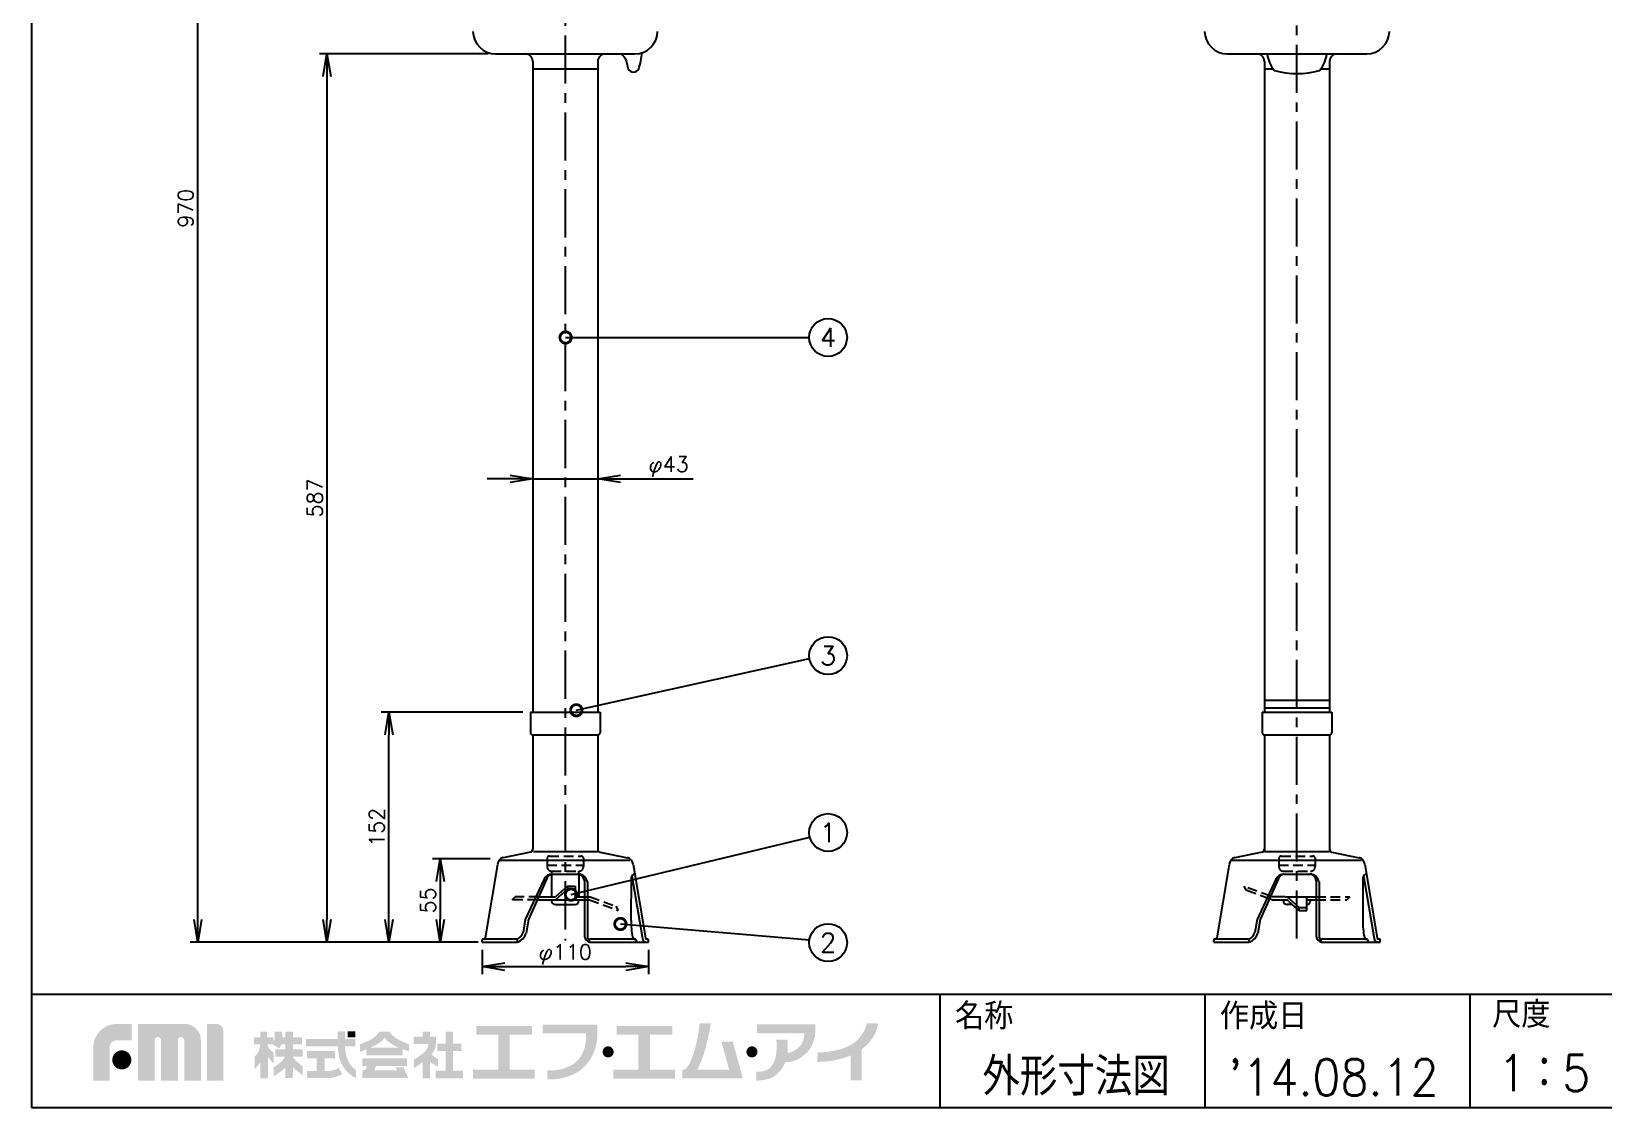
# Model space of a CAD drawing. Extents: x 115 to 2025, y 0 to 1377.
# Drawn here: x 115 to 1153, y 0 to 711 of the extents above; entities that cross this region are included whole.
import ezdxf
from ezdxf.enums import TextEntityAlignment as Align

# ---------------------------------------------------------------- set-up
doc = ezdxf.new("R2010")
doc.units = 0
doc.header["$PDMODE"] = 3
doc.linetypes.add('CENTER', pattern=[50.8, 31.75, -6.35, 6.35, -6.35])
doc.linetypes.add('HIDDEN', pattern=[9.525, 6.35, -3.175])
doc.layers.get('0').update_dxf_attribs({"linetype": 'CONTINUOUS'})
doc.layers.get('DEFPOINTS').update_dxf_attribs({"linetype": 'CONTINUOUS'})
for name, color, linetype in [('DANMEN', 7, 'CONTINUOUS'), ('SUNPOU', 7, 'CONTINUOUS'), ('WAKU', 7, 'CONTINUOUS')]:
    doc.layers.add(name, color=color, linetype=linetype)
doc.styles.get("Standard").update_dxf_attribs({"font": 'romans.shx', "bigfont": 'extfont.shx'})
doc.dimstyles.get("Standard").update_dxf_attribs({"dimscale": 5, "dimtxt": 2, "dimasz": 3, "dimexe": 1, "dimexo": 1, "dimgap": 0.6, "dimtad": 3, "dimdec": 0, "dimzin": 0, "dimdsep": 46, "dimtxsty": 'STANDARD', "dimblk1": 'OPEN', "dimblk2": 'OPEN', "dimsah": 1, "dimcen": 1.5, "dimadec": 0, "dimazin": 0, "dimtfac": 1, "dimtdec": 0, "dimtmove": 0, "dimatfit": 0, "dimldrblk": 'DOTSMALL', "dimfxl": 1, "dimtvp": 1, "dimtolj": 1, "dimtzin": 0, "dimarcsym": 0})

# ---------------------------------------------------------------- blocks, each defined once
blk = doc.blocks.new('_DotSmall')
at = {"color": 0, "linetype": 'ByBlock', "const_width": 0.5}
blk.add_lwpolyline([(-0.0625, 0, 1), (0.0625, 0, 1)], format="xyb", close=True, dxfattribs=at)
blk = doc.blocks.new('_OPEN')
at = {"color": 0, "linetype": 'ByBlock'}
for p, q in [((-1, 0.167), (0, 0)), ((0, 0), (-1, -0.167)), ((0, 0), (-1, 0))]:
    blk.add_line(p, q, dxfattribs=at)
blk = doc.blocks.new('*D5')
at = {"layer": 'DEFPOINTS', "color": 0}
for p in [(421.6, 696.2), (310.2, 109.2), (413.2, 109.2)]:
    blk.add_point(p, dxfattribs=at)
at = {"layer": 'SUNPOU', "color": 0, "lineweight": -2}
for p, q in [((416.6, 696.2), (305.2, 696.2)), ((310.2, 681.2), (310.2, 124.2)), ((408.2, 109.2), (305.2, 109.2))]:
    blk.add_line(p, q, dxfattribs=at)
at = {"layer": 'SUNPOU', "color": 0, "lineweight": -2, "xscale": 15, "yscale": 15, "zscale": 15}
for p, rotation in [((310.2, 696.2), 90), ((310.2, 109.2), 270)]:
    blk.add_blockref('_OPEN', p, dxfattribs=dict(at, rotation=rotation))
at = {"layer": 'SUNPOU', "color": 0, "insert": (302.2, 402.7), "char_height": 10, "attachment_point": 5, "rotation": 90}
blk.add_mtext('\\A1;587', dxfattribs=at)
blk = doc.blocks.new('*D6')
at = {"layer": 'DEFPOINTS', "color": 0}
for p in [(446.1, 415.4), (489.1, 415.4), (489.1, 415.4)]:
    blk.add_point(p, dxfattribs=at)
at = {"layer": 'SUNPOU', "color": 0, "lineweight": -2}
for p, q in [((431.1, 415.4), (416.1, 415.4)), ((446.1, 415.4), (489.1, 415.4)), ((504.1, 415.4), (552, 415.4))]:
    blk.add_line(p, q, dxfattribs=at)
at = {"layer": 'SUNPOU', "color": 0, "lineweight": -2, "xscale": 15, "yscale": 15, "zscale": 15}
blk.add_blockref('_OPEN', (446.1, 415.4), dxfattribs=at)
at = {"layer": 'SUNPOU', "color": 0, "lineweight": -2, "xscale": 15, "yscale": 15, "zscale": 15, "rotation": 180}
blk.add_blockref('_OPEN', (489.1, 415.4), dxfattribs=at)
at = {"layer": 'SUNPOU', "color": 0, "insert": (535.9, 423.4), "char_height": 10, "attachment_point": 5}
blk.add_mtext('\\A1;φ43', dxfattribs=at)
blk = doc.blocks.new('*D10')
at = {"layer": 'DEFPOINTS', "color": 0}
for p in [(351.1, 261.2), (444.6, 261.2), (413.2, 109.2)]:
    blk.add_point(p, dxfattribs=at)
at = {"layer": 'SUNPOU', "color": 0, "lineweight": -2}
for p, q in [((439.6, 261.2), (346.1, 261.2)), ((351.1, 124.2), (351.1, 246.2)), ((408.2, 109.2), (346.1, 109.2))]:
    blk.add_line(p, q, dxfattribs=at)
at = {"layer": 'SUNPOU', "color": 0, "lineweight": -2, "xscale": 15, "yscale": 15, "zscale": 15}
for p, rotation in [((351.1, 261.2), 90), ((351.1, 109.2), 270)]:
    blk.add_blockref('_OPEN', p, dxfattribs=dict(at, rotation=rotation))
at = {"layer": 'SUNPOU', "color": 0, "insert": (343.1, 185.2), "char_height": 10, "attachment_point": 5, "rotation": 90}
blk.add_mtext('\\A1;152', dxfattribs=at)
blk = doc.blocks.new('*D11')
at = {"layer": 'DEFPOINTS', "color": 0}
for p in [(224.9, 1079.2), (458.6, 1079.2), (413.2, 109.2)]:
    blk.add_point(p, dxfattribs=at)
at = {"layer": 'SUNPOU', "color": 0, "lineweight": -2}
for p, q in [((453.6, 1079.2), (219.9, 1079.2)), ((224.9, 124.2), (224.9, 1064.2)), ((408.2, 109.2), (219.9, 109.2))]:
    blk.add_line(p, q, dxfattribs=at)
at = {"layer": 'SUNPOU', "color": 0, "lineweight": -2, "xscale": 15, "yscale": 15, "zscale": 15}
for p, rotation in [((224.9, 1079.2), 90), ((224.9, 109.2), 270)]:
    blk.add_blockref('_OPEN', p, dxfattribs=dict(at, rotation=rotation))
at = {"layer": 'SUNPOU', "color": 0, "insert": (216.9, 594.2), "char_height": 10, "attachment_point": 5, "rotation": 90}
blk.add_mtext('\\A1;970', dxfattribs=at)
blk = doc.blocks.new('*D12')
at = {"layer": 'DEFPOINTS', "color": 0}
for p in [(423, 164.4), (385, 109.2), (415.1, 109.2)]:
    blk.add_point(p, dxfattribs=at)
at = {"layer": 'SUNPOU', "color": 0, "lineweight": -2}
for p, q in [((418, 164.4), (380, 164.4)), ((385, 149.4), (385, 124.2)), ((410.1, 109.2), (380, 109.2))]:
    blk.add_line(p, q, dxfattribs=at)
at = {"layer": 'SUNPOU', "color": 0, "lineweight": -2, "xscale": 15, "yscale": 15, "zscale": 15}
for p, rotation in [((385, 164.4), 90), ((385, 109.2), 270)]:
    blk.add_blockref('_OPEN', p, dxfattribs=dict(at, rotation=rotation))
at = {"layer": 'SUNPOU', "color": 0, "insert": (377, 136.8), "char_height": 10, "attachment_point": 5, "rotation": 90}
blk.add_mtext('\\A1;55', dxfattribs=at)
blk = doc.blocks.new('*D13')
at = {"layer": 'DEFPOINTS', "color": 0}
for p in [(412.6, 109.2), (522.6, 109.2), (522.6, 93.1)]:
    blk.add_point(p, dxfattribs=at)
at = {"layer": 'SUNPOU', "color": 0, "lineweight": -2}
for p, q in [((412.6, 104.2), (412.6, 88.1)), ((522.6, 104.2), (522.6, 88.1)), ((427.6, 93.1), (507.6, 93.1))]:
    blk.add_line(p, q, dxfattribs=at)
at = {"layer": 'SUNPOU', "color": 0, "lineweight": -2, "xscale": 15, "yscale": 15, "zscale": 15, "rotation": 180}
blk.add_blockref('_OPEN', (412.6, 93.1), dxfattribs=at)
at = {"layer": 'SUNPOU', "color": 0, "lineweight": -2, "xscale": 15, "yscale": 15, "zscale": 15}
blk.add_blockref('_OPEN', (522.6, 93.1), dxfattribs=at)
at = {"layer": 'SUNPOU', "color": 0, "insert": (467.6, 101.1), "char_height": 10, "attachment_point": 5}
blk.add_mtext('\\A1;φ110', dxfattribs=at)

msp = doc.modelspace()

# ---------------------------------------------------------------- hatches: boundary and pattern name
at = {"layer": 'WAKU'}
h = msp.add_hatch(color=1, dxfattribs=at)
edge = h.paths.add_edge_path()
edge.add_spline(control_points=[(155.8, 17.8), (155.8, 17.8), (155.8, 39.7), (155.8, 39.7), (155.8, 48.3), (162.8, 55.3), (171.4, 55.3), (171.4, 55.3), (181.2, 55.3), (181.2, 55.3), (181.2, 55.3), (181.2, 44.5), (181.2, 44.5), (181.2, 44.5), (171.4, 44.5), (171.4, 44.5), (168.7, 44.5), (166.6, 42.3), (166.6, 39.7), (166.6, 39.7), (166.6, 17.8), (166.6, 17.8), (166.6, 17.8), (155.8, 17.8), (155.8, 17.8)], knot_values=[0, 0, 0, 0, 1, 1, 1, 2, 2, 2, 3, 3, 3, 4, 4, 4, 5, 5, 5, 6, 6, 6, 7, 7, 7, 8, 8, 8, 8], degree=3, periodic=0)
h = msp.add_hatch(color=1, dxfattribs=at)
edge = h.paths.add_edge_path()
edge.add_spline(control_points=[(226.7, 17.8), (226.7, 17.8), (215.9, 17.8), (215.9, 17.8), (215.9, 17.8), (215.9, 44.5), (215.9, 44.5), (215.9, 45.7), (214.9, 46.6), (213.8, 46.6), (212.6, 46.6), (211.7, 45.7), (211.7, 44.5), (211.7, 44.5), (211.7, 17.8), (211.7, 17.8), (211.7, 17.8), (200.6, 17.8), (200.6, 17.8), (200.6, 17.8), (200.6, 44.5), (200.6, 44.5), (200.6, 45.7), (199.7, 46.6), (198.5, 46.6), (197.4, 46.6), (196.4, 45.7), (196.4, 44.5), (196.4, 44.5), (196.4, 17.8), (196.4, 17.8), (196.4, 17.8), (185.4, 17.8), (185.4, 17.8), (185.4, 17.8), (185.4, 55.3), (185.4, 55.3), (185.4, 55.3), (201.2, 55.3), (201.2, 55.3), (201.2, 55.3), (216.1, 55.3), (216.1, 55.3), (222.1, 55.3), (226.9, 50.5), (226.9, 44.5), (226.9, 44.5), (226.9, 43.5), (226.9, 43.5), (226.9, 41.9), (226.9, 17.8), (226.9, 17.8), (226.9, 17.8), (226.7, 17.8), (226.7, 17.8)], knot_values=[0, 0, 0, 0, 1, 1, 1, 2, 2, 2, 3, 3, 3, 4, 4, 4, 5, 5, 5, 6, 6, 6, 7, 7, 7, 8, 8, 8, 9, 9, 9, 10, 10, 10, 11, 11, 11, 12, 12, 12, 13, 13, 13, 14, 14, 14, 15, 15, 15, 16, 16, 16, 17, 17, 17, 18, 18, 18, 18], degree=3, periodic=0)
h = msp.add_hatch(color=1, dxfattribs=at)
edge = h.paths.add_edge_path()
edge.add_spline(control_points=[(231, 17.8), (231, 17.8), (231, 55.3), (231, 55.3), (231, 55.3), (237, 55.3), (237, 55.3), (239.7, 55.3), (241.8, 53.1), (241.8, 50.5), (241.8, 50.5), (241.8, 17.8), (241.8, 17.8), (241.8, 17.8), (231, 17.8), (231, 17.8)], knot_values=[0, 0, 0, 0, 1, 1, 1, 2, 2, 2, 3, 3, 3, 4, 4, 4, 5, 5, 5, 5], degree=3, periodic=0)
for points in [[(430.9, 25), (430.9, 48.2), (445.6, 48.2), (445.6, 53.9), (408.9, 53.9), (408.9, 48.2), (423.3, 48.2), (423.3, 25), (406.7, 25), (406.7, 19.1), (447.4, 19.1), (447.4, 25)], [(523.5, 25), (523.5, 48.2), (538.3, 48.2), (538.3, 53.9), (501.5, 53.9), (501.5, 48.2), (515.9, 48.2), (515.9, 25), (499.3, 25), (499.3, 19.1), (540, 19.1), (540, 25)], [(329, 46.4), (323.8, 46.4), (323.8, 50.4), (329, 50.4)], [(393.5, 24.3), (393.5, 37.3), (398.9, 37.3), (398.9, 42.2), (393.5, 42.2), (393.5, 50.2), (388.5, 50.2), (388.5, 42.2), (383, 42.2), (383, 37.3), (388.5, 37.3), (388.5, 24.3), (381.9, 24.3), (381.9, 19.4), (400.1, 19.4), (400.1, 24.3)]]:
    msp.add_hatch(color=1, dxfattribs=at).paths.add_polyline_path(points)
h = msp.add_hatch(color=1, dxfattribs=at)
edge = h.paths.add_edge_path()
edge.add_spline(control_points=[(488.7, 49), (488.7, 49), (488.7, 50.1), (488.7, 50.1), (488.8, 50.7), (488.8, 51.1), (488.7, 51.2), (488.7, 51.2), (488.7, 54.7), (488.7, 54.7), (488.7, 54.7), (452.7, 54.7), (452.7, 54.7), (452.7, 54.7), (452.7, 49), (452.7, 49), (452.7, 49), (481.2, 49), (481.2, 49), (481.3, 47.1), (481.4, 42.9), (480.3, 39.4), (479.1, 35.7), (477.5, 33), (475.4, 30.8), (471, 26.3), (462.9, 24.2), (455.8, 24.5), (455.8, 24.5), (455.8, 24.5), (455.8, 24.5), (455.8, 24.5), (455.8, 18.6), (455.8, 18.6), (455.8, 18.6), (455.8, 18.6), (455.8, 18.6), (464.5, 18.2), (474.7, 21.2), (480.1, 26.9), (482.7, 29.6), (485.1, 32.8), (486.7, 37.1), (488.3, 41.1), (488.7, 44.8), (488.7, 47.4), (488.7, 48), (488.7, 48.5), (488.7, 49), (488.7, 49), (488.7, 49), (488.7, 49)], knot_values=[0, 0, 0, 0, 1, 1, 1, 2, 2, 2, 3, 3, 3, 4, 4, 4, 5, 5, 5, 6, 6, 6, 7, 7, 7, 8, 8, 8, 9, 9, 9, 10, 10, 10, 11, 11, 11, 12, 12, 12, 13, 13, 13, 14, 14, 14, 15, 15, 15, 16, 16, 16, 17, 17, 17, 17], degree=3, periodic=0)
h = msp.add_hatch(color=1, dxfattribs=at)
edge = h.paths.add_edge_path()
edge.add_spline(control_points=[(578.2, 43.6), (578.2, 43.6), (570.7, 43.6), (570.7, 43.6), (570.7, 43.6), (575.8, 25.1), (575.8, 25.1), (575.8, 25.1), (554.9, 25.1), (554.9, 25.1), (555.5, 26.3), (556.8, 29), (558.6, 33.9), (561.4, 41.7), (563.8, 55.6), (563.8, 55.6), (563.8, 55.6), (556.3, 55.6), (556.3, 55.6), (556.3, 55.6), (555.8, 46.3), (552.1, 35.1), (549.6, 27.4), (547.3, 25.5), (546.1, 25.1), (546.1, 25.1), (545, 25.1), (545, 25.1), (545, 25.1), (545, 19.3), (545, 19.3), (545, 19.3), (577.4, 19.3), (577.4, 19.3), (577.4, 19.3), (582.3, 19.3), (582.3, 19.3), (582.3, 19.3), (584.9, 19.3), (584.9, 19.3), (584.9, 19.3), (578.2, 43.6), (578.2, 43.6)], knot_values=[0, 0, 0, 0, 1, 1, 1, 2, 2, 2, 3, 3, 3, 4, 4, 4, 5, 5, 5, 6, 6, 6, 7, 7, 7, 8, 8, 8, 9, 9, 9, 10, 10, 10, 11, 11, 11, 12, 12, 12, 13, 13, 13, 14, 14, 14, 14], degree=3, periodic=0)
h = msp.add_hatch(color=1, dxfattribs=at)
edge = h.paths.add_edge_path()
edge.add_spline(control_points=[(632.8, 50.8), (632.8, 50.8), (632.8, 54.9), (632.8, 54.9), (632.8, 54.9), (594.3, 54.9), (594.3, 54.9), (594.3, 54.9), (594.3, 49.1), (594.3, 49.1), (594.3, 49.1), (625.6, 49.1), (625.6, 49.1), (625.5, 47.5), (625, 42.7), (622.2, 40.2), (619, 37.1), (616.6, 36.2), (614.4, 36.2), (614.4, 36.2), (614.4, 36.2), (614.4, 36.2), (614.8, 40.7), (614.3, 44.9), (614.3, 44.9), (614.3, 44.9), (607, 44.9), (607, 44.9), (607, 44.9), (607.4, 43.7), (607.1, 37.3), (606.7, 30.3), (603.7, 26.5), (601, 24.9), (598.3, 23.3), (593.8, 23.7), (593.8, 23.7), (593.8, 23.7), (593.8, 17.8), (593.8, 17.8), (593.8, 17.8), (596.1, 17.6), (601.2, 18.8), (605.7, 19.8), (609.6, 23.2), (612.5, 28.9), (612.5, 29), (612.8, 29.9), (612.9, 30), (616.4, 30.1), (620.3, 30.3), (626, 35.2), (630.4, 38.9), (632.2, 44.8), (632.6, 48.1), (632.6, 48.1), (632.8, 50.8), (632.8, 50.8)], knot_values=[0, 0, 0, 0, 1, 1, 1, 2, 2, 2, 3, 3, 3, 4, 4, 4, 5, 5, 5, 6, 6, 6, 7, 7, 7, 8, 8, 8, 9, 9, 9, 10, 10, 10, 11, 11, 11, 12, 12, 12, 13, 13, 13, 14, 14, 14, 15, 15, 15, 16, 16, 16, 17, 17, 17, 18, 18, 18, 19, 19, 19, 19], degree=3, periodic=0)
h = msp.add_hatch(color=1, dxfattribs=at)
edge = h.paths.add_edge_path()
edge.add_spline(control_points=[(674.2, 55.7), (674.2, 55.7), (666.9, 55.7), (666.9, 55.7), (666.9, 55.6), (664.8, 45.5), (654.9, 40.7), (651.2, 38.9), (647.9, 38.1), (645.1, 37.6), (639, 36.3), (634.4, 36.5), (634.4, 36.5), (634.4, 36.5), (634, 30.2), (634, 30.2), (634.3, 30.2), (639.4, 30), (646.4, 31.5), (649.2, 32.1), (652.4, 32.9), (656.1, 34.4), (656.1, 34.4), (656.1, 18), (656.1, 18), (656.1, 18), (663.4, 18), (663.4, 18), (663.4, 18), (663.4, 38.5), (663.4, 38.5), (673.5, 45.8), (674.1, 55.2), (674.2, 55.7)], knot_values=[0, 0, 0, 0, 1, 1, 1, 2, 2, 2, 3, 3, 3, 4, 4, 4, 5, 5, 5, 6, 6, 6, 7, 7, 7, 8, 8, 8, 9, 9, 9, 10, 10, 10, 11, 11, 11, 11], degree=3, periodic=0)
h = msp.add_hatch(color=1, dxfattribs=at)
edge = h.paths.add_edge_path(flags=16)
edge.add_spline(control_points=[(294.2, 27.3), (294.2, 27.3), (292.2, 28.6), (290.2, 30.4), (289, 31.4), (288.1, 32.6), (287.7, 33.5), (287.7, 33.5), (287.7, 33.6), (287.7, 33.6), (287.7, 33.6), (294.1, 33.6), (294.1, 33.6), (294.1, 33.6), (294.1, 38.4), (294.1, 38.4), (294.1, 38.4), (287.7, 38.4), (287.7, 38.4), (287.7, 38.4), (287.7, 41.7), (287.7, 41.7), (287.7, 41.7), (293.7, 41.7), (293.7, 41.7), (293.7, 41.7), (293.7, 46.5), (293.7, 46.5), (293.7, 46.5), (287.7, 46.5), (287.7, 46.5), (287.7, 46.5), (287.7, 50.1), (287.7, 50.1), (287.7, 50.1), (282.6, 50.1), (282.6, 50.1), (282.6, 50.1), (282.6, 46.5), (282.6, 46.5), (282.6, 46.5), (280.8, 46.5), (280.8, 46.5), (280.7, 48.6), (280.4, 50.2), (280.4, 50.2), (280.4, 50.2), (275.6, 50.2), (275.6, 50.2), (275.6, 50.2), (275.7, 46.2), (275.6, 45.4), (275.6, 44.9), (275.1, 44.1), (274.7, 43.6), (274.7, 43.6), (274.7, 46.5), (274.7, 46.5), (274.7, 46.5), (270.6, 46.5), (270.6, 46.5), (270.6, 46.5), (270.6, 50.2), (270.6, 50.2), (270.6, 50.2), (266.1, 50.2), (266.1, 50.2), (266.1, 50.2), (266.1, 46.5), (266.1, 46.5), (266.1, 46.5), (262.1, 46.5), (262.1, 46.5), (262.1, 46.5), (262.1, 41.7), (262.1, 41.7), (262.1, 41.7), (266.1, 41.7), (266.1, 41.7), (266.1, 41.7), (266.1, 41.6), (266.1, 41.6), (265.9, 40.7), (265.5, 37.5), (264.5, 36.1), (263.5, 34.5), (262.4, 33.7), (262.4, 33.7), (262.4, 33.7), (262.4, 25.4), (262.4, 25.4), (262.4, 25.4), (265, 28), (266.1, 29.8), (266.1, 29.8), (266.1, 19.4), (266.1, 19.4), (266.1, 19.4), (270.6, 19.4), (270.6, 19.4), (270.6, 19.4), (270.6, 19.5), (270.6, 19.5), (270.6, 19.5), (271.2, 19.5), (271.2, 19.5), (271.2, 19.5), (271.2, 33.4), (271.2, 33.4), (272.4, 31.7), (275, 29.2), (275, 29.2), (275, 29.2), (275, 36.3), (275, 36.3), (275, 36.3), (273, 37.8), (272.1, 38.9), (271.4, 39.8), (270.9, 41.2), (270.7, 41.7), (270.7, 41.7), (274.4, 41.7), (274.4, 41.7), (274.4, 41.7), (278.6, 39.1), (278.6, 39.1), (278.6, 39.1), (279.5, 40.3), (280.1, 41.7), (280.1, 41.7), (282.6, 41.7), (282.6, 41.7), (282.6, 41.7), (282.6, 38.4), (282.6, 38.4), (282.6, 38.4), (276, 38.4), (276, 38.4), (276, 38.4), (276, 33.6), (276, 33.6), (276, 33.6), (282.4, 33.6), (282.4, 33.6), (282, 32.7), (281.1, 31.2), (279.2, 29.6), (276.3, 27.4), (274.9, 26.6), (274.9, 26.6), (274.9, 26.6), (274.9, 20.7), (274.9, 20.7), (274.9, 20.7), (280.7, 24), (282.6, 26.5), (282.6, 26.5), (282.6, 19.5), (282.6, 19.5), (282.6, 19.5), (287.7, 19.5), (287.7, 19.5), (287.7, 19.5), (287.7, 26.7), (287.7, 26.7), (290, 24.4), (294.2, 21.2), (294.2, 21.2), (294.2, 21.2), (294.2, 27.3), (294.2, 27.3)], knot_values=[0, 0, 0, 0, 1, 1, 1, 2, 2, 2, 3, 3, 3, 4, 4, 4, 5, 5, 5, 6, 6, 6, 7, 7, 7, 8, 8, 8, 9, 9, 9, 10, 10, 10, 11, 11, 11, 12, 12, 12, 13, 13, 13, 14, 14, 14, 15, 15, 15, 16, 16, 16, 17, 17, 17, 18, 18, 18, 19, 19, 19, 20, 20, 20, 21, 21, 21, 22, 22, 22, 23, 23, 23, 24, 24, 24, 25, 25, 25, 26, 26, 26, 27, 27, 27, 28, 28, 28, 29, 29, 29, 30, 30, 30, 31, 31, 31, 32, 32, 32, 33, 33, 33, 34, 34, 34, 35, 35, 35, 36, 36, 36, 37, 37, 37, 38, 38, 38, 39, 39, 39, 40, 40, 40, 41, 41, 41, 42, 42, 42, 43, 43, 43, 44, 44, 44, 45, 45, 45, 46, 46, 46, 47, 47, 47, 48, 48, 48, 49, 49, 49, 50, 50, 50, 51, 51, 51, 52, 52, 52, 53, 53, 53, 54, 54, 54, 55, 55, 55, 56, 56, 56, 57, 57, 57, 57], degree=3, periodic=0)
h = msp.add_hatch(color=1, dxfattribs=at)
edge = h.paths.add_edge_path()
edge.add_spline(control_points=[(324.6, 30), (323.6, 31.7), (322.9, 33.9), (322.6, 36), (322.3, 37.7), (322.2, 39.4), (322.1, 40.5), (322.1, 40.5), (329, 40.5), (329, 40.5), (329, 40.5), (329, 45.3), (329, 45.3), (329, 45.3), (322.2, 45.3), (322.2, 45.3), (322.2, 45.3), (322.2, 50.4), (322.2, 50.4), (322.2, 50.4), (317.2, 50.4), (317.2, 50.4), (317.2, 50.4), (317.2, 45.3), (317.2, 45.3), (317.2, 45.3), (296.4, 45.3), (296.4, 45.3), (296.4, 45.3), (296.4, 40.5), (296.4, 40.5), (296.4, 40.5), (317.4, 40.5), (317.4, 40.5), (317.4, 39.3), (317.5, 37.3), (317.9, 35.2), (318.3, 32.6), (319.3, 29.9), (320.5, 27.8), (323.1, 23), (327.5, 20.4), (327.9, 20.2), (328.3, 19.9), (329.3, 19.5), (329.3, 19.5), (329.3, 19.5), (329.3, 24.8), (329.3, 24.8), (328.1, 25.7), (326, 27.5), (324.6, 30)], knot_values=[0, 0, 0, 0, 1, 1, 1, 2, 2, 2, 3, 3, 3, 4, 4, 4, 5, 5, 5, 6, 6, 6, 7, 7, 7, 8, 8, 8, 9, 9, 9, 10, 10, 10, 11, 11, 11, 12, 12, 12, 13, 13, 13, 14, 14, 14, 15, 15, 15, 16, 16, 16, 17, 17, 17, 17], degree=3, periodic=0)
h = msp.add_hatch(color=1, dxfattribs=at)
edge = h.paths.add_edge_path()
edge.add_spline(control_points=[(338.8, 39.6), (340.3, 40.3), (341.7, 40.9), (342.5, 41.4), (345, 42.8), (347.5, 44.6), (347.9, 45.9), (348, 45.9), (348.1, 45.9), (348.3, 45.9), (348.3, 45.5), (351, 43.2), (353.1, 41.9), (354.5, 41), (356, 40.3), (357.5, 39.6), (357.5, 39.6), (338.8, 39.6), (338.8, 39.6)], knot_values=[0, 0, 0, 0, 1, 1, 1, 2, 2, 2, 3, 3, 3, 4, 4, 4, 5, 5, 5, 6, 6, 6, 6], degree=3, periodic=0)
edge = h.paths.add_edge_path(flags=16)
edge.add_spline(control_points=[(364.3, 41.9), (364.3, 41.9), (361.2, 42.9), (357.9, 44.6), (353.2, 47.2), (351.5, 50.1), (351.5, 50.1), (351.5, 50.1), (344.8, 50.1), (344.8, 50.1), (344.8, 50.1), (343.1, 47), (338.9, 44.8), (334.8, 42.7), (332, 41.9), (332, 41.9), (332, 41.9), (332, 36.8), (332, 36.8), (332, 36.8), (334, 37.6), (336.3, 38.6), (336.3, 38.6), (336.3, 34.6), (336.3, 34.6), (336.3, 34.6), (360.1, 34.6), (360.1, 34.6), (360.1, 34.6), (360.1, 38.6), (360.1, 38.6), (362.5, 37.7), (364.3, 37.2), (364.3, 37.2), (364.3, 37.2), (364.3, 41.9), (364.3, 41.9)], knot_values=[0, 0, 0, 0, 1, 1, 1, 2, 2, 2, 3, 3, 3, 4, 4, 4, 5, 5, 5, 6, 6, 6, 7, 7, 7, 8, 8, 8, 9, 9, 9, 10, 10, 10, 11, 11, 11, 12, 12, 12, 12], degree=3, periodic=0)
h = msp.add_hatch(color=1, dxfattribs=at)
edge = h.paths.add_edge_path()
edge.add_spline(control_points=[(383.5, 32.1), (383.5, 32.1), (381.3, 33.4), (380.3, 34.1), (379.9, 34.5), (379.5, 34.8), (379.3, 35.1), (380, 36), (380.7, 36.9), (381.1, 37.8), (382.8, 41.3), (382.1, 46.9), (382.1, 46.9), (382.1, 46.9), (378.3, 46.9), (378.3, 46.9), (378.3, 46.9), (378.3, 50.2), (378.3, 50.2), (378.3, 50.2), (373.3, 50.2), (373.3, 50.2), (373.3, 50.2), (373.3, 46.9), (373.3, 46.9), (373.3, 46.9), (367.5, 46.9), (367.5, 46.9), (367.5, 46.9), (367.5, 41.9), (367.5, 41.9), (367.5, 41.9), (377.2, 41.9), (377.2, 41.9), (377.1, 39.7), (375.3, 37), (373.5, 35.6), (371.6, 34.1), (367.6, 31.7), (367.6, 31.7), (367.6, 31.7), (367.6, 26.1), (367.6, 26.1), (367.6, 26.1), (369.4, 27), (372.1, 29), (372.5, 29.3), (372.9, 29.7), (373.4, 30), (373.4, 30), (373.4, 19.4), (373.4, 19.4), (373.4, 19.4), (378.2, 19.4), (378.2, 19.4), (378.2, 19.4), (378.2, 30.3), (378.2, 30.3), (380.4, 28.6), (383.5, 26.9), (383.5, 26.9), (383.5, 26.9), (383.5, 32.1), (383.5, 32.1)], knot_values=[0, 0, 0, 0, 1, 1, 1, 2, 2, 2, 3, 3, 3, 4, 4, 4, 5, 5, 5, 6, 6, 6, 7, 7, 7, 8, 8, 8, 9, 9, 9, 10, 10, 10, 11, 11, 11, 12, 12, 12, 13, 13, 13, 14, 14, 14, 15, 15, 15, 16, 16, 16, 17, 17, 17, 18, 18, 18, 19, 19, 19, 20, 20, 20, 21, 21, 21, 21], degree=3, periodic=0)
h = msp.add_hatch(color=1, dxfattribs=at)
edge = h.paths.add_edge_path()
edge.add_spline(control_points=[(168.4, 31.5), (168.4, 35), (171.2, 37.8), (174.7, 37.8), (178.2, 37.8), (181, 35), (181, 31.5), (181, 28), (178.2, 25.2), (174.7, 25.2), (171.2, 25.2), (168.4, 28), (168.4, 31.5)], knot_values=[0, 0, 0, 0, 1, 1, 1, 2, 2, 2, 3, 3, 3, 4, 4, 4, 4], degree=3, periodic=0)
h = msp.add_hatch(color=1, dxfattribs=at)
edge = h.paths.add_edge_path()
edge.add_spline(control_points=[(318, 26.2), (317.3, 25.8), (315.3, 24.9), (313.9, 24.6), (313.2, 24.4), (311.7, 24.2), (310.4, 24.2), (310.4, 24.2), (310.2, 24.2), (310.2, 24.2), (310.2, 24.2), (310.2, 24.2), (310.2, 24.2), (310.2, 24.2), (308.6, 24.2), (308.6, 24.2), (308.6, 24.2), (308.6, 32.6), (308.6, 32.6), (308.6, 32.6), (315.4, 32.6), (315.4, 32.6), (315.4, 32.6), (315.4, 37.3), (315.4, 37.3), (315.4, 37.3), (297, 37.3), (297, 37.3), (297, 37.3), (297, 32.6), (297, 32.6), (297, 32.6), (303.4, 32.6), (303.4, 32.6), (303.4, 32.6), (303.4, 24.2), (303.4, 24.2), (303.4, 24.2), (297, 24.2), (297, 24.2), (297, 24.2), (297, 19.5), (297, 19.5), (297, 19.5), (310.2, 19.5), (310.2, 19.5), (310.2, 19.5), (310.4, 19.5), (310.4, 19.5), (311.9, 19.5), (313.8, 19.7), (315, 20), (317.2, 20.5), (319.9, 21.8), (320.2, 22), (320.2, 22), (318, 26.2), (318, 26.2)], knot_values=[0, 0, 0, 0, 1, 1, 1, 2, 2, 2, 3, 3, 3, 4, 4, 4, 5, 5, 5, 6, 6, 6, 7, 7, 7, 8, 8, 8, 9, 9, 9, 10, 10, 10, 11, 11, 11, 12, 12, 12, 13, 13, 13, 14, 14, 14, 15, 15, 15, 16, 16, 16, 17, 17, 17, 18, 18, 18, 19, 19, 19, 19], degree=3, periodic=0)
h = msp.add_hatch(color=1, dxfattribs=at)
edge = h.paths.add_edge_path()
edge.add_spline(control_points=[(360.8, 26.6), (360.8, 26.6), (355.6, 26.6), (355.6, 26.6), (355.6, 26.6), (356.5, 24.5), (356.5, 24.5), (356.5, 24.5), (341.6, 24.5), (341.6, 24.5), (341.6, 24.5), (342.5, 27.4), (342.5, 27.4), (342.5, 27.4), (363, 27.4), (363, 27.4), (363, 27.4), (363, 32.5), (363, 32.5), (363, 32.5), (333.6, 32.5), (333.6, 32.5), (333.6, 32.5), (333.6, 27.4), (333.6, 27.4), (333.6, 27.4), (336.7, 27.4), (336.7, 27.4), (336.6, 26.9), (336.4, 26.2), (336, 25.7), (335.4, 25.1), (335.3, 24.9), (334.7, 24.7), (334.5, 24.6), (334.3, 24.6), (334.1, 24.5), (334.1, 24.5), (333.6, 24.5), (333.6, 24.5), (333.6, 24.5), (333.6, 19.5), (333.6, 19.5), (333.6, 19.5), (363.7, 19.5), (363.7, 19.5), (363.7, 19.5), (363.9, 19.5), (363.9, 19.5), (363.9, 19.5), (360.8, 26.6), (360.8, 26.6)], knot_values=[0, 0, 0, 0, 1, 1, 1, 2, 2, 2, 3, 3, 3, 4, 4, 4, 5, 5, 5, 6, 6, 6, 7, 7, 7, 8, 8, 8, 9, 9, 9, 10, 10, 10, 11, 11, 11, 12, 12, 12, 13, 13, 13, 14, 14, 14, 15, 15, 15, 16, 16, 16, 17, 17, 17, 17], degree=3, periodic=0)
h = msp.add_hatch(color=1, dxfattribs=at)
edge = h.paths.add_edge_path()
edge.add_spline(control_points=[(499.6, 36.8), (499.6, 34.7), (498, 33.1), (495.9, 33.1), (493.9, 33.1), (492.2, 34.7), (492.2, 36.8), (492.2, 38.8), (493.9, 40.5), (495.9, 40.5), (498, 40.5), (499.6, 38.8), (499.6, 36.8)], knot_values=[0, 0, 0, 0, 1, 1, 1, 2, 2, 2, 3, 3, 3, 4, 4, 4, 4], degree=3, periodic=0)
h = msp.add_hatch(color=1, dxfattribs=at)
edge = h.paths.add_edge_path()
edge.add_spline(control_points=[(594.6, 36.8), (594.6, 34.7), (592.9, 33.1), (590.9, 33.1), (588.9, 33.1), (587.2, 34.7), (587.2, 36.8), (587.2, 38.8), (588.9, 40.5), (590.9, 40.5), (592.9, 40.5), (594.6, 38.8), (594.6, 36.8)], knot_values=[0, 0, 0, 0, 1, 1, 1, 2, 2, 2, 3, 3, 3, 4, 4, 4, 4], degree=3, periodic=0)

# ---------------------------------------------------------------- linework, layer by layer
at = {"color": 2}
for p, q in [((421.6, 696.2), (441.1, 696.2)), ((441.1, 696.2), (494.1, 696.2)), ((494.1, 696.2), (513.6, 696.2)), ((904.9, 696.2), (924.4, 696.2)), ((924.4, 696.2), (977.4, 696.2)), ((977.4, 696.2), (996.9, 696.2)), ((446.1, 691.2), (446.1, 261.2)), ((446.1, 686.2), (489.1, 686.2)), ((489.1, 691.2), (489.1, 261.2)), ((929.4, 691.2), (929.4, 261.2)), ((929.4, 686.2), (935.1, 686.2)), ((966.7, 686.2), (972.4, 686.2)), ((972.4, 691.2), (972.4, 261.2)), ((444.6, 261.2), (490.6, 261.2)), ((444.6, 261.2), (444.6, 247.7)), ((446.1, 261.2), (489.1, 261.2)), ((490.6, 261.2), (490.6, 247.7)), ((927.9, 261.2), (973.9, 261.2)), ((927.9, 261.2), (927.9, 247.7)), ((929.4, 269.2), (972.4, 269.2)), ((929.4, 264.2), (972.4, 264.2)), ((929.4, 261.2), (972.4, 261.2)), ((973.9, 261.2), (973.9, 247.7)), ((446.1, 246.2), (489.1, 246.2)), ((446.1, 246.2), (446.1, 170.7)), ((489.1, 246.2), (489.1, 170.7)), ((929.4, 246.2), (972.4, 246.2)), ((929.4, 246.2), (929.4, 169.2)), ((972.4, 246.2), (972.4, 169.2)), ((444.6, 168.8), (426.5, 165.1)), ((446.7, 169.2), (489.1, 169.2)), ((490.6, 168.8), (508.7, 165.1)), ((927.9, 168.8), (909.8, 165.1)), ((929.4, 169.2), (972.4, 169.2)), ((973.9, 168.8), (992, 165.1)), ((422.8, 160.7), (414.7, 112.1)), ((424.4, 163.5), (510.2, 163.5)), ((512.4, 160.7), (520.5, 112.1)), ((906.1, 160.7), (898, 112.1)), ((907.6, 163.5), (993.5, 163.5)), ((995.6, 160.7), (1003.8, 112.1)), ((453.7, 150.9), (441.2, 124.2)), ((455.1, 150.8), (443.2, 124.2)), ((458.6, 154), (458.6, 139.2)), ((459, 154.2), (476.3, 154.2)), ((469.1, 146.2), (461.1, 139.2)), ((469.1, 146.2), (469.1, 144.2)), ((469.1, 146.2), (474.1, 146.2)), ((474.1, 146.2), (474.1, 137.2)), ((476.6, 154), (476.6, 139.2)), ((480.3, 150), (480.3, 113)), ((482.2, 149.2), (482.2, 112.5)), ((511.2, 123.6), (511.4, 152.2)), ((511.6, 153), (518.5, 111.8)), ((513.4, 154.2), (513.5, 154.2)), ((937, 150.9), (924.5, 124.2)), ((938.4, 150.8), (926.5, 124.2)), ((942.3, 154.2), (959.5, 154.2)), ((963.6, 150), (963.6, 113)), ((965.5, 149.2), (965.5, 112.5)), ((994.5, 123.6), (994.7, 152.2)), ((994.9, 153), (1001.8, 111.8)), ((996.7, 154.2), (996.7, 154.2)), ((449, 137.2), (476.6, 137.2)), ((449.9, 139.2), (461.1, 139.2)), ((458.6, 137.1), (458.6, 137.2)), ((458.6, 137.1), (458.6, 136.7)), ((469.1, 144.2), (461.1, 137.2)), ((469.1, 144.2), (474.1, 144.2)), ((474.1, 139.2), (480.3, 139.2)), ((476.6, 137.2), (480.3, 137.2)), ((476.6, 137.2), (476.6, 136.6)), ((934.6, 137.2), (932.6, 137.9)), ((934.9, 139.2), (933.4, 139.7)), ((934.6, 137.2), (942, 137.2)), ((943, 139.2), (934.9, 139.2)), ((941.9, 137.1), (941.9, 137.2)), ((941.9, 137.1), (941.9, 136.7)), ((942, 137.2), (944.4, 137.2)), ((943, 139.2), (963.6, 139.2)), ((952.4, 132.2), (944.4, 139.2)), ((947.8, 134.2), (944.4, 137.2)), ((957.4, 134.2), (957.4, 139.2)), ((957.4, 137.2), (959.9, 137.2)), ((959.9, 137.2), (959.9, 136.7)), ((959.9, 137.2), (963.6, 137.2)), ((461.1, 134.2), (474.1, 134.2)), ((947.8, 134.2), (944.4, 134.2)), ((952.4, 130.2), (947.8, 134.2)), ((952.4, 132.2), (957.4, 132.2)), ((952.4, 130.2), (952.4, 132.2)), ((952.4, 130.2), (957.4, 130.2)), ((957.4, 130.2), (957.4, 134.2)), ((441.2, 124.2), (439.8, 115.7)), ((443.2, 124.2), (441.7, 115.2)), ((924.5, 124.2), (923, 115.7)), ((926.5, 124.2), (925, 115.2)), ((412.6, 109.2), (412.6, 110.7)), ((412.6, 109.2), (435.9, 109.2)), ((435.4, 111.2), (413.1, 111.2)), ((435.9, 110.7), (435.9, 109.2)), ((483.4, 110.7), (483.4, 109.7)), ((513.9, 111.2), (483.9, 111.2)), ((483.9, 109.2), (522.6, 109.2)), ((514.4, 110.7), (514.4, 109.7)), ((522.1, 111.2), (521.5, 111.2)), ((522.6, 109.2), (522.6, 110.7)), ((895.9, 109.2), (895.9, 110.7)), ((895.9, 109.2), (919.2, 109.2)), ((918.7, 111.2), (896.4, 111.2)), ((919.2, 110.7), (919.2, 109.2)), ((966.7, 110.7), (966.7, 109.7)), ((997.2, 111.2), (967.2, 111.2)), ((967.2, 109.2), (1005.9, 109.2)), ((997.7, 110.7), (997.7, 109.7)), ((1005.4, 111.2), (1004.8, 111.2)), ((1005.9, 109.2), (1005.9, 110.7))]:
    msp.add_line(p, q, dxfattribs=at)
msp.add_lwpolyline([(504, 696.2, -0.232659), (507.9, 691.5), (509.1, 686.2, 0.587511), (516.1, 686.2, 0.058257), (518.3, 696.9, 0.015576)], format="xyb", dxfattribs=at)
for centre, radius, start, end in [((421.6, 711.2), 15, 180.6611, 270), ((513.6, 711.2), 15, 270, 359.3389), ((904.9, 711.2), 15, 180.6611, 270), ((996.9, 711.2), 15, 270, 359.3389), ((441.1, 691.2), 5, 0, 90), ((494.1, 691.2), 5, 90, 180), ((924.4, 691.2), 5, 0, 90), ((930.9, 695.9), 0.25, 360, 90), ((952.2, 698.8), 21.2, 187.6864, 218.9911), ((949.6, 698.8), 21.2, 321.0089, 352.3136), ((970.9, 695.9), 0.25, 90, 180), ((977.4, 691.2), 5, 90, 180), ((936.4, 686.1), 1, 221.2135, 257.096), ((965.4, 686.1), 1, 282.904, 318.7865), ((950.9, 739.1), 55.9, 254.7771, 285.2229), ((446.1, 247.7), 1.5, 180, 270), ((489.1, 247.7), 1.5, 270, 0), ((929.4, 247.7), 1.5, 180, 270), ((972.4, 247.7), 1.5, 270, 0), ((444.1, 170.7), 2, 285.124, 0), ((491.1, 170.7), 2, 180, 254.876), ((927.4, 170.7), 2, 285.124, 0), ((974.4, 170.7), 2, 180, 254.876), ((427.8, 160.3), 5, 105.124, 174.6577), ((507.4, 160.3), 5, 5.3423, 74.876), ((911.1, 160.3), 5, 105.124, 174.6577), ((990.7, 160.3), 5, 5.3423, 74.876), ((459, 148.2), 6, 90, 152.6344), ((459.9, 149.2), 5, 90, 161.275), ((475.4, 149.2), 5, 9.2055, 90), ((476.3, 148.2), 6, 9.5105, 90), ((513.4, 152.2), 2, 90, 179.4934), ((942.3, 148.2), 6, 90, 152.6344), ((943.1, 149.2), 5, 90, 161.275), ((958.7, 149.2), 5, 9.2055, 90), ((959.5, 148.2), 6, 9.5105, 90), ((996.7, 152.2), 2, 90, 179.4934), ((461.1, 136.7), 2.5, 180, 270), ((474.1, 136.7), 2.5, 270, 360), ((944.4, 136.7), 2.5, 180, 270), ((957.4, 136.7), 2.5, 270, 0), ((431.7, 118.6), 8.54, 297.8352, 339.9304), ((432.9, 117.9), 9.21, 289.2378, 343.1215), ((559.9, 122.3), 48.8, 178.5177, 191.5897), ((915, 118.6), 8.54, 297.8352, 339.9304), ((916.2, 117.9), 9.21, 289.2378, 343.1215), ((1043.2, 122.3), 48.8, 178.5177, 191.5897), ((413.1, 110.7), 0.5, 90, 180), ((413.7, 112.2), 1, 270, 354.6577), ((435.4, 110.7), 0.5, 0, 90), ((484.8, 113.6), 4.5, 187.9285, 259.1136), ((483.8, 112.9), 1.69, 192.9991, 273.8517), ((483.9, 110.7), 0.5, 90, 180), ((483.9, 109.7), 0.5, 180, 270), ((513.8, 112.9), 1.69, 192.9991, 273.8517), ((513.9, 110.7), 0.5, 0, 90), ((513.9, 109.7), 0.5, 270, 0), ((521.5, 112.2), 3, 185.3423, 270), ((521.5, 112.2), 1, 185.3423, 270), ((522.1, 110.7), 0.5, 0, 90), ((896.4, 110.7), 0.5, 90, 180), ((897, 112.2), 1, 270, 354.6577), ((918.7, 110.7), 0.5, 0, 90), ((968.1, 113.6), 4.5, 187.9285, 259.1136), ((967.1, 112.9), 1.69, 192.9991, 273.8517), ((967.2, 110.7), 0.5, 90, 180), ((967.2, 109.7), 0.5, 180, 270), ((997.1, 112.9), 1.69, 192.9991, 273.8517), ((997.2, 110.7), 0.5, 0, 90), ((997.2, 109.7), 0.5, 270, 0), ((1004.8, 112.2), 3, 185.3423, 270), ((1004.8, 112.2), 1, 185.3423, 270), ((1005.4, 110.7), 0.5, 0, 90)]:
    msp.add_arc(centre, radius, start, end, dxfattribs=at)
at = {"layer": 'DANMEN', "color": 2, "linetype": 'CENTER'}
for p, q in [((950.9, 111.7), (950.9, 1117.2)), ((467.6, 911.5), (467.6, 110.4))]:
    msp.add_line(p, q, dxfattribs=at)
at = {"layer": 'DANMEN', "color": 4, "linetype": 'HIDDEN'}
for p, q in [((457.1, 166.2), (478.1, 166.2)), ((940.4, 166.2), (961.4, 166.2)), ((455.6, 164.7), (455.6, 159.2)), ((455.6, 160.2), (479.6, 160.2)), ((458.6, 156.2), (476.6, 156.2)), ((458.6, 156.2), (458.6, 154)), ((476.6, 154), (476.6, 156.2)), ((479.6, 164.7), (479.6, 159.2)), ((938.9, 164.7), (938.9, 159.2)), ((938.9, 160.2), (962.9, 160.2)), ((941.9, 156.2), (959.9, 156.2)), ((962.9, 164.7), (962.9, 159.2)), ((917.6, 143.4), (915.9, 146.2)), ((933.4, 139.7), (915.9, 146.2)), ((432.6, 137.2), (434.6, 139.2)), ((449, 137.2), (432.6, 137.2)), ((449.9, 139.2), (434.6, 139.2)), ((480.3, 139.2), (484, 139.2)), ((480.3, 137.2), (483.6, 137.2)), ((483.6, 137.2), (502.6, 130.3)), ((484, 139.2), (500.9, 133.1)), ((932.6, 137.9), (917.6, 143.4)), ((963.6, 139.2), (985.9, 139.2)), ((963.6, 137.2), (983.9, 137.2)), ((985.9, 139.2), (983.9, 137.2)), ((500.9, 133.1), (502.6, 130.3))]:
    msp.add_line(p, q, dxfattribs=at)
for centre, radius, start, end in [((457.1, 164.7), 1.5, 90, 180), ((478.1, 164.7), 1.5, 0, 90), ((940.4, 164.7), 1.5, 90, 180), ((961.4, 164.7), 1.5, 0, 90), ((458.6, 159.2), 3, 180, 270), ((476.6, 159.2), 3, 270, 0), ((941.9, 159.2), 3, 180, 270), ((959.9, 159.2), 3, 270, 0)]:
    msp.add_arc(centre, radius, start, end, dxfattribs=at)
at = {"layer": 'SUNPOU'}
for centre in [(641.2, 508.8), (641.2, 298.6), (641.2, 181.7), (641.2, 109)]:
    msp.add_circle(centre, 12.5, dxfattribs=at)
at = {"layer": 'WAKU', "color": 6}
for p, q in [((115, 1376.8), (115, 0)), ((115, 75), (2025, 75)), ((115, 0), (2025, 0))]:
    msp.add_line(p, q, dxfattribs=at)
at = {"layer": 'WAKU', "color": 7}
for p, q in [((715, 75), (715, 0)), ((890, 75), (890, 0)), ((1065, 75), (1065, 0))]:
    msp.add_line(p, q, dxfattribs=at)

# ---------------------------------------------------------------- texts
at = {"layer": 'SUNPOU'}
for s, p in [('4', (641.2, 508.8)), ('3', (641.2, 298.6)), ('1', (641.2, 181.7)), ('2', (641.2, 109))]:
    msp.add_text(s, height=12.5, dxfattribs=at).set_placement(p, align=Align.MIDDLE)
at = {"layer": 'WAKU'}
for s, p in [('名称', (725, 51.6)), ('作成日', (900, 51.6)), ('尺度', (1079.8, 52.7))]:
    msp.add_text(s, height=17.5, dxfattribs=at).set_placement(p)
at = {"layer": 'WAKU', "color": 1, "width": 0.9}
for s, height, p in [('外形寸法図', 25, (805, 8)), ("'14.08.12", 24, (975, 8))]:
    msp.add_text(s, height=height, dxfattribs=at).set_placement(p, align=Align.CENTER)
msp.add_text('1：5', height=24, dxfattribs=at).set_placement((1114.2, 22.8), align=Align.MIDDLE)

# ---------------------------------------------------------------- dimensions: what is measured, and where the dimension line sits
at = {"layer": 'SUNPOU'}
for base, p1, p2, picture, middle in [((224.9, 1079.2), (413.2, 109.2), (458.6, 1079.2), '*D11', (216.9, 594.2)), ((310.2, 109.2), (421.6, 696.2), (413.2, 109.2), '*D5', (302.2, 402.7)), ((351.1, 261.2), (413.2, 109.2), (444.6, 261.2), '*D10', (343.1, 185.2)), ((385, 109.2), (423, 164.4), (415.1, 109.2), '*D12', (377, 136.8))]:
    dim = msp.add_linear_dim(base=base, p1=p1, p2=p2, angle=90, dimstyle='STANDARD', override={"dimtol": 0, "dimlim": 0, "dimtp": 0, "dimtm": 0, "dimtfac": 1, "dimtdec": 0, "dimtolj": 1, "dimtzin": 0}, dxfattribs=at)
    dim.commit()
    dim.dimension.update_dxf_attribs({"geometry": picture, "text_midpoint": middle})
dim = msp.add_linear_dim(base=(489.1, 415.4), p1=(446.1, 415.4), p2=(489.1, 415.4), text='φ<>', dimstyle='STANDARD', override={"dimtol": 0, "dimlim": 0, "dimtp": 0, "dimtm": 0, "dimtfac": 1, "dimtdec": 0, "dimtolj": 1, "dimtzin": 0}, dxfattribs=at)
dim.commit()
dim.dimension.update_dxf_attribs({"geometry": '*D6', "text_midpoint": (535.9, 415.4), "dimtype": 160})
dim = msp.add_linear_dim(base=(522.6, 93.1), p1=(412.6, 109.2), p2=(522.6, 109.2), dimstyle='STANDARD', override={"dimpost": 'φ<>', "dimtol": 0, "dimlim": 0, "dimtp": 0, "dimtm": 0, "dimtfac": 1, "dimtdec": 0, "dimtolj": 1, "dimtzin": 0}, dxfattribs=at)
dim.commit()
dim.dimension.update_dxf_attribs({"geometry": '*D13', "text_midpoint": (467.6, 101.1)})

# ---------------------------------------------------------------- leaders
for points in [[(467.8, 508.8), (628.7, 508.8)], [(474.9, 262.5), (628.8, 296.6)], [(471.4, 140.7), (629.1, 178.6)], [(504, 121.3), (628.8, 110.9)]]:
    msp.add_leader(points, dimstyle='STANDARD', dxfattribs=at)

doc.saveas('drawing.dxf')
